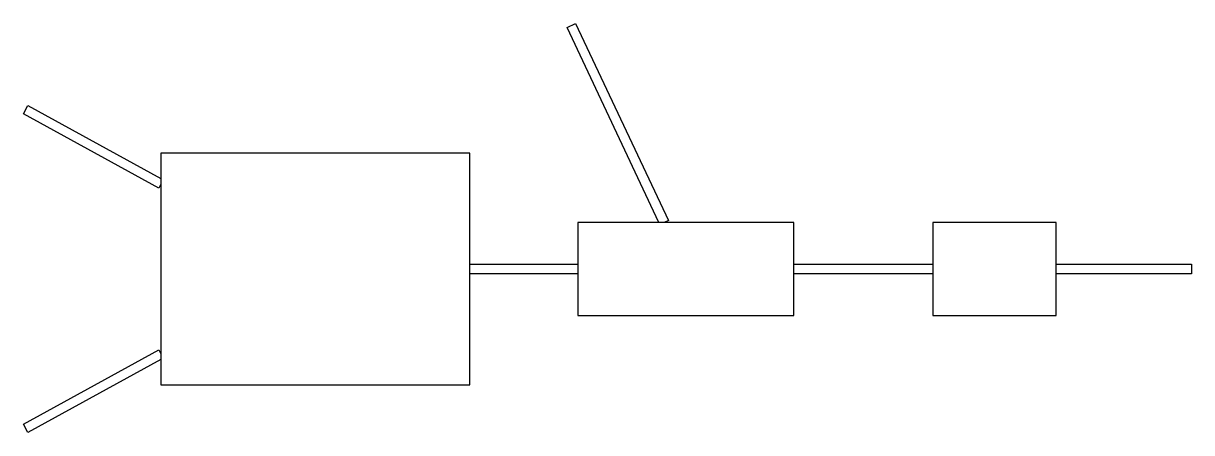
# Model space of a CAD drawing. Header units: millimetres. Extents: x 2.7 to 27.3, y 5.1 to 13.7.
import ezdxf

# ---------------------------------------------------------------- set-up
doc = ezdxf.new("R2010")
doc.units = ezdxf.units.MM
doc.layers.add('CHAMBERS', color=5, linetype='CONTINUOUS')
doc.layers.add('CHANNELS', color=3, linetype='CONTINUOUS')

msp = doc.modelspace()

# ---------------------------------------------------------------- linework, layer by layer
at = {"layer": 'CHAMBERS'}
for points in [[(5.5915, 6.0775), (12.0805, 6.0775), (12.0805, 10.9445), (5.5915, 10.9445)], [(14.351, 7.5375), (18.893, 7.5375), (18.893, 9.4845), (14.351, 9.4845)], [(21.813, 7.5375), (24.409, 7.5375), (24.409, 9.4845), (21.813, 9.4845)]]:
    msp.add_lwpolyline(points, close=True, dxfattribs=at)
at = {"layer": 'CHANNELS'}
for points in [[(14.3057, 13.6696), (16.2545, 9.5271), (16.164, 9.4845), (16.0535, 9.4845), (14.1247, 13.5844)], [(2.7952, 11.9476), (5.5915, 10.4096), (5.5915, 10.2955), (5.5433, 10.2079), (2.6988, 11.7724)], [(12.0805, 8.611), (14.351, 8.611), (14.351, 8.411), (12.0805, 8.411)], [(18.893, 8.611), (21.813, 8.611), (21.813, 8.411), (18.893, 8.411)], [(24.409, 8.611), (27.253, 8.611), (27.253, 8.411), (24.409, 8.411)], [(2.6988, 5.2496), (5.5433, 6.8141), (5.5915, 6.7265), (5.5915, 6.6124), (2.7952, 5.0744)]]:
    msp.add_lwpolyline(points, close=True, dxfattribs=at)

doc.saveas('drawing.dxf')
